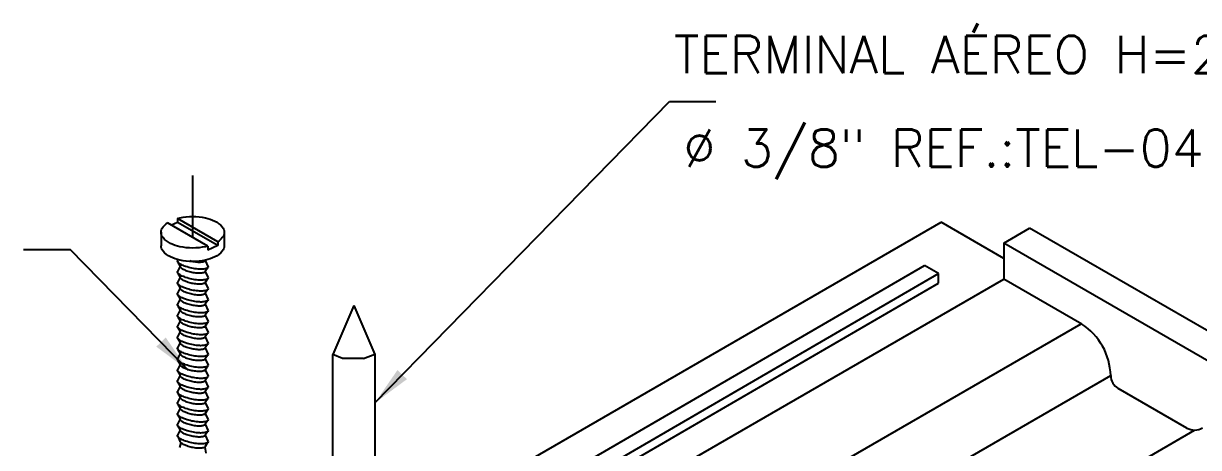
# Model space of a CAD drawing. Header units: millimetres. Extents: x -5651.9 to -5636.8, y -4743.5 to -4733.2.
# Drawn here: x -5646.59 to -5640.28, y -4735.47 to -4733.2 of the extents above; entities that cross this region are included whole.
import ezdxf

# ---------------------------------------------------------------- set-up
doc = ezdxf.new("R2010")
doc.units = ezdxf.units.MM
doc.header["$LTSCALE"] = 10
doc.linetypes.add('DASHDOT', pattern=[1, 0.5, -0.25, 0, -0.25])
doc.layers.add('Termotécnica', color=7, linetype='Continuous')
doc.styles.add('r80', font='romans.shx')

msp = doc.modelspace()

# ---------------------------------------------------------------- linework, layer by layer
at = {"layer": 'Termotécnica', "color": 2}
for p, q in [((-5644.7036, -4735.2343), (-5643.1208, -4733.615)), ((-5643.1208, -4733.615), (-5642.8708, -4733.615)), ((-5645.6002, -4734.3918), (-5645.8171, -4734.2666)), ((-5645.7639, -4734.2639), (-5645.7966, -4734.2784)), ((-5645.547, -4734.3682), (-5645.7639, -4734.243)), ((-5645.7639, -4734.243), (-5645.7639, -4734.2639)), ((-5645.547, -4734.3891), (-5645.7639, -4734.2639)), ((-5644.7039, -4736.0203), (-5641.6609, -4734.2634)), ((-5641.3247, -4734.4575), (-5641.6609, -4734.2634)), ((-5645.8514, -4734.3174), (-5645.8514, -4734.3896)), ((-5645.5127, -4734.3174), (-5645.5127, -4734.3896)), ((-5646.5908, -4734.409), (-5646.3408, -4734.409)), ((-5645.705, -4735.0596), (-5646.3408, -4734.409)), ((-5645.547, -4734.3891), (-5645.6002, -4734.4127)), ((-5645.6002, -4734.3918), (-5645.6002, -4734.4127)), ((-5645.547, -4734.3682), (-5645.547, -4734.3891)), ((-5645.761, -4734.4775), (-5645.7491, -4734.4992)), ((-5645.6144, -4734.4692), (-5645.5994, -4734.5039)), ((-5645.7491, -4734.4992), (-5645.7639, -4734.5276)), ((-5645.761, -4734.5362), (-5645.7491, -4734.5578)), ((-5645.6032, -4734.5094), (-5645.6144, -4734.5278)), ((-5645.6144, -4734.5278), (-5645.5994, -4734.5626)), ((-5644.704, -4736.2097), (-5641.75, -4734.4962)), ((-5644.704, -4736.2965), (-5641.675, -4734.5394)), ((-5641.675, -4734.5394), (-5641.75, -4734.4962)), ((-5641.675, -4734.5906), (-5641.675, -4734.5394)), ((-5645.7491, -4734.5578), (-5645.7639, -4734.5863)), ((-5645.761, -4734.5948), (-5645.7491, -4734.6165)), ((-5645.6032, -4734.568), (-5645.6144, -4734.5864)), ((-5645.6144, -4734.5864), (-5645.5994, -4734.6212)), ((-5644.855, -4736.6069), (-5641.3247, -4734.5687)), ((-5644.704, -4736.3477), (-5641.675, -4734.5906)), ((-5640.906, -4734.8105), (-5641.3247, -4734.5687)), ((-5645.7491, -4734.6165), (-5645.7639, -4734.6449)), ((-5645.7491, -4734.6751), (-5645.7639, -4734.7035)), ((-5645.761, -4734.6534), (-5645.7491, -4734.6751)), ((-5645.6032, -4734.6267), (-5645.6144, -4734.6451)), ((-5645.6144, -4734.6451), (-5645.5994, -4734.6798)), ((-5645.7491, -4734.7337), (-5645.7639, -4734.7622)), ((-5645.761, -4734.7121), (-5645.7491, -4734.7337)), ((-5645.6032, -4734.6853), (-5645.6144, -4734.7037)), ((-5645.6144, -4734.7037), (-5645.5994, -4734.7385)), ((-5644.8167, -4734.7097), (-5644.9291, -4734.974)), ((-5644.8167, -4734.7097), (-5644.7034, -4734.9729)), ((-5645.7491, -4734.7924), (-5645.7639, -4734.8208)), ((-5645.761, -4734.7707), (-5645.7491, -4734.7924)), ((-5645.6032, -4734.7439), (-5645.6144, -4734.7624)), ((-5645.6144, -4734.7624), (-5645.5994, -4734.7971)), ((-5645.6032, -4734.8026), (-5645.6144, -4734.821)), ((-5645.7491, -4734.851), (-5645.7639, -4734.8795)), ((-5645.761, -4734.8293), (-5645.7491, -4734.851)), ((-5645.6144, -4734.821), (-5645.5994, -4734.8558)), ((-5645.6032, -4734.8612), (-5645.6144, -4734.8796)), ((-5644.7041, -4736.9995), (-5640.9093, -4734.8086)), ((-5645.7491, -4734.9097), (-5645.7639, -4734.9381)), ((-5645.761, -4734.888), (-5645.7491, -4734.9097)), ((-5645.6144, -4734.8796), (-5645.5994, -4734.9144)), ((-5645.6032, -4734.9198), (-5645.6144, -4734.9383)), ((-5645.7491, -4734.9683), (-5645.7639, -4734.9967)), ((-5645.761, -4734.9466), (-5645.7491, -4734.9683)), ((-5645.6144, -4734.9383), (-5645.5994, -4734.973)), ((-5645.6032, -4734.9785), (-5645.6144, -4734.9969)), ((-5644.9291, -4736.3738), (-5644.9291, -4734.974)), ((-5644.8764, -4734.9945), (-5644.9291, -4734.974)), ((-5644.7637, -4734.9945), (-5644.7036, -4734.9725)), ((-5644.704, -4734.9727), (-5644.704, -4734.9715)), ((-5644.7034, -4734.9729), (-5644.704, -4736.3763)), ((-5645.7491, -4735.0269), (-5645.7639, -4735.0554)), ((-5645.761, -4735.0053), (-5645.7491, -4735.0269)), ((-5645.6144, -4734.9969), (-5645.5994, -4735.0317)), ((-5645.6032, -4735.0371), (-5645.6144, -4735.0555)), ((-5645.6144, -4735.0555), (-5645.5994, -4735.0903)), ((-5644.7637, -4734.9945), (-5644.8764, -4734.9945)), ((-5645.7491, -4735.0856), (-5645.7639, -4735.114)), ((-5645.761, -4735.0639), (-5645.7491, -4735.0856)), ((-5645.6032, -4735.0958), (-5645.6144, -4735.1142)), ((-5645.6144, -4735.1142), (-5645.5994, -4735.1489)), ((-5644.7041, -4737.3698), (-5640.7506, -4735.0872)), ((-5645.7491, -4735.1442), (-5645.7639, -4735.1726)), ((-5645.761, -4735.1225), (-5645.7491, -4735.1442)), ((-5645.761, -4735.1812), (-5645.7491, -4735.2028)), ((-5645.6032, -4735.1544), (-5645.6144, -4735.1728)), ((-5645.6144, -4735.1728), (-5645.5994, -4735.2076)), ((-5640.341, -4735.3688), (-5640.7096, -4735.156)), ((-5645.7491, -4735.2028), (-5645.7639, -4735.2313)), ((-5645.761, -4735.2398), (-5645.7491, -4735.2615)), ((-5645.6032, -4735.213), (-5645.6144, -4735.2315)), ((-5645.6144, -4735.2315), (-5645.5994, -4735.2662)), ((-5645.7491, -4735.2615), (-5645.7639, -4735.2899)), ((-5645.761, -4735.2984), (-5645.7491, -4735.3201)), ((-5645.6032, -4735.2717), (-5645.6144, -4735.2901)), ((-5645.6144, -4735.2901), (-5645.5994, -4735.3249)), ((-5645.7491, -4735.3201), (-5645.7639, -4735.3486)), ((-5645.761, -4735.3571), (-5645.7491, -4735.3788)), ((-5645.6032, -4735.3303), (-5645.6144, -4735.3487)), ((-5645.6144, -4735.3487), (-5645.5994, -4735.3835)), ((-5645.7491, -4735.3788), (-5645.7639, -4735.4072)), ((-5645.7491, -4735.439), (-5645.759, -4735.4178)), ((-5645.6032, -4735.3889), (-5645.6144, -4735.4074)), ((-5645.6144, -4735.4074), (-5645.5994, -4735.4421)), ((-5644.4934, -4737.8122), (-5640.3003, -4735.3798)), ((-5645.745, -4735.4477), (-5645.7528, -4735.4733)), ((-5645.6167, -4735.4715), (-5645.612, -4735.5032)), ((-5645.6022, -4735.4469), (-5645.6144, -4735.4676))]:
    msp.add_line(p, q, dxfattribs=at)
at = {"layer": 'Termotécnica', "color": 1, "linetype": 'DASHDOT'}
msp.add_line((-5645.6817, -4734.3447), (-5645.6817, -4734.013), dxfattribs=at)
at = {"layer": 'Termotécnica', "color": 3}
for p, q in [((-5641.3247, -4734.3752), (-5641.1864, -4734.2953)), ((-5639.6546, -4735.1797), (-5641.1864, -4734.2953)), ((-5641.3247, -4734.3752), (-5641.3247, -4734.5687)), ((-5639.793, -4735.2595), (-5641.3247, -4734.3752))]:
    msp.add_line(p, q, dxfattribs=at)
at = {"layer": 'Termotécnica', "color": 2}
for points in [[(-5645.7639, -4734.243, -0.016409), (-5645.7505, -4734.2397, -0.051099), (-5645.6821, -4734.2327, -0.051099), (-5645.6136, -4734.2397, -0.064948), (-5645.5623, -4734.2575, -0.104203), (-5645.5231, -4734.2887, -0.174705), (-5645.5127, -4734.3174, -0.174705), (-5645.5231, -4734.3461, -0.06738), (-5645.547, -4734.3682, -0.064948)], [(-5645.8514, -4734.3174, -0.174705), (-5645.8411, -4734.2887, -0.06738), (-5645.8171, -4734.2666, -0.064948)], [(-5645.6002, -4734.3918, -0.016409), (-5645.6136, -4734.395, -0.051099), (-5645.6821, -4734.402, -0.051099), (-5645.7505, -4734.395, -0.064948), (-5645.8018, -4734.3772, -0.104203), (-5645.8411, -4734.3461, -0.174705), (-5645.8514, -4734.3174, -0.174705)], [(-5645.5127, -4734.3896, -0.174705), (-5645.5231, -4734.4183, -0.104203), (-5645.5623, -4734.4494, -0.064948), (-5645.6136, -4734.4672, -0.051099), (-5645.6821, -4734.4742, -0.051099), (-5645.7505, -4734.4672, -0.064948), (-5645.8018, -4734.4494, -0.104203), (-5645.8411, -4734.4183, -0.174705), (-5645.8514, -4734.3896, -0.174705)]]:
    msp.add_lwpolyline(points, format="xyb", dxfattribs=at)
at = {"layer": 'Termotécnica', "color": 1}
for points in [[(-5645.5994, -4734.5039, -0.24548), (-5645.6046, -4734.5102, -0.082009), (-5645.627, -4734.5156, -0.04047), (-5645.6525, -4734.5153, -0.029714), (-5645.6867, -4734.5102, -0.029714), (-5645.7201, -4734.501, -0.04047), (-5645.7434, -4734.4909, -0.082009), (-5645.7617, -4734.4768, -0.24548), (-5645.7639, -4734.469, -0.24548)], [(-5645.6144, -4734.4692, -0.24548), (-5645.6186, -4734.4743, -0.082009), (-5645.637, -4734.4787, -0.04047), (-5645.6578, -4734.4785, -0.029714), (-5645.6859, -4734.4743, -0.013189), (-5645.6981, -4734.4713, -0.04047)], [(-5645.5994, -4734.5626, -0.24548), (-5645.6046, -4734.5688, -0.082009), (-5645.627, -4734.5742, -0.04047), (-5645.6525, -4734.574, -0.029714), (-5645.6867, -4734.5688, -0.029714), (-5645.7201, -4734.5596, -0.04047), (-5645.7434, -4734.5495, -0.082009), (-5645.7617, -4734.5355, -0.24548), (-5645.7639, -4734.5276, -0.24548)], [(-5645.6144, -4734.5278, -0.24548), (-5645.6186, -4734.5329, -0.082009), (-5645.637, -4734.5373, -0.04047), (-5645.6578, -4734.5371, -0.029714), (-5645.6859, -4734.5329, -0.029714), (-5645.7132, -4734.5254, -0.04047), (-5645.7323, -4734.5171, -0.082009), (-5645.7473, -4734.5056, -0.24548), (-5645.7491, -4734.4992, -0.24548)], [(-5645.5994, -4734.6212, -0.24548), (-5645.6046, -4734.6275, -0.082009), (-5645.627, -4734.6329, -0.04047), (-5645.6525, -4734.6326, -0.029714), (-5645.6867, -4734.6275, -0.029714), (-5645.7201, -4734.6183, -0.04047), (-5645.7434, -4734.6082, -0.082009), (-5645.7617, -4734.5941, -0.24548), (-5645.7639, -4734.5863, -0.24548)], [(-5645.6144, -4734.5864, -0.24548), (-5645.6186, -4734.5916, -0.082009), (-5645.637, -4734.596, -0.04047), (-5645.6578, -4734.5958, -0.029714), (-5645.6859, -4734.5916, -0.029714), (-5645.7132, -4734.584, -0.04047), (-5645.7323, -4734.5758, -0.082009), (-5645.7473, -4734.5642, -0.24548), (-5645.7491, -4734.5578, -0.24548)], [(-5645.5994, -4734.6798, -0.24548), (-5645.6046, -4734.6861, -0.082009), (-5645.627, -4734.6915, -0.04047), (-5645.6525, -4734.6913, -0.029714), (-5645.6867, -4734.6861, -0.029714), (-5645.7201, -4734.6769, -0.04047), (-5645.7434, -4734.6668, -0.082009), (-5645.7617, -4734.6527, -0.24548), (-5645.7639, -4734.6449, -0.24548)], [(-5645.6144, -4734.6451, -0.24548), (-5645.6186, -4734.6502, -0.082009), (-5645.637, -4734.6546, -0.04047), (-5645.6578, -4734.6544, -0.029714), (-5645.6859, -4734.6502, -0.029714), (-5645.7132, -4734.6427, -0.04047), (-5645.7323, -4734.6344, -0.082009), (-5645.7473, -4734.6229, -0.24548), (-5645.7491, -4734.6165, -0.24548)], [(-5645.6144, -4734.7037, -0.24548), (-5645.6186, -4734.7089, -0.082009), (-5645.637, -4734.7133, -0.04047), (-5645.6578, -4734.7131, -0.029714), (-5645.6859, -4734.7088, -0.029714), (-5645.7132, -4734.7013, -0.04047), (-5645.7323, -4734.693, -0.082009), (-5645.7473, -4734.6815, -0.24548), (-5645.7491, -4734.6751, -0.24548)], [(-5645.5994, -4734.7385, -0.24548), (-5645.6046, -4734.7448, -0.082009), (-5645.627, -4734.7501, -0.04047), (-5645.6525, -4734.7499, -0.029714), (-5645.6867, -4734.7447, -0.029714), (-5645.7201, -4734.7355, -0.04047), (-5645.7434, -4734.7254, -0.082009), (-5645.7617, -4734.7114, -0.24548), (-5645.7639, -4734.7035, -0.24548)], [(-5645.6144, -4734.7624, -0.24548), (-5645.6186, -4734.7675, -0.082009), (-5645.637, -4734.7719, -0.04047), (-5645.6578, -4734.7717, -0.029714), (-5645.6859, -4734.7675, -0.029714), (-5645.7132, -4734.7599, -0.04047), (-5645.7323, -4734.7517, -0.082009), (-5645.7473, -4734.7402, -0.24548), (-5645.7491, -4734.7337, -0.24548)], [(-5645.5994, -4734.7971, -0.24548), (-5645.6046, -4734.8034, -0.082009), (-5645.627, -4734.8088, -0.04047), (-5645.6525, -4734.8085, -0.029714), (-5645.6867, -4734.8034, -0.029714), (-5645.7201, -4734.7942, -0.04047), (-5645.7434, -4734.7841, -0.082009), (-5645.7617, -4734.77, -0.24548), (-5645.7639, -4734.7622, -0.24548)], [(-5645.6144, -4734.821, -0.24548), (-5645.6186, -4734.8261, -0.082009), (-5645.637, -4734.8305, -0.04047), (-5645.6578, -4734.8303, -0.029714), (-5645.6859, -4734.8261, -0.029714), (-5645.7132, -4734.8186, -0.04047), (-5645.7323, -4734.8103, -0.082009), (-5645.7473, -4734.7988, -0.24548), (-5645.7491, -4734.7924, -0.24548)], [(-5645.5994, -4734.8558, -0.24548), (-5645.6046, -4734.862, -0.082009), (-5645.627, -4734.8674, -0.04047), (-5645.6525, -4734.8672, -0.029714), (-5645.6867, -4734.862, -0.029714), (-5645.7201, -4734.8528, -0.04047), (-5645.7434, -4734.8427, -0.082009), (-5645.7617, -4734.8286, -0.24548), (-5645.7639, -4734.8208, -0.24548)], [(-5645.6144, -4734.8796, -0.24548), (-5645.6186, -4734.8848, -0.082009), (-5645.637, -4734.8892, -0.04047), (-5645.6578, -4734.889, -0.029714), (-5645.6859, -4734.8847, -0.029714), (-5645.7132, -4734.8772, -0.04047), (-5645.7323, -4734.8689, -0.082009), (-5645.7473, -4734.8574, -0.24548), (-5645.7491, -4734.851, -0.24548)], [(-5645.5994, -4734.9144, -0.24548), (-5645.6046, -4734.9207, -0.082009), (-5645.627, -4734.926, -0.04047), (-5645.6525, -4734.9258, -0.029714), (-5645.6867, -4734.9206, -0.029714), (-5645.7201, -4734.9114, -0.04047), (-5645.7434, -4734.9013, -0.082009), (-5645.7617, -4734.8873, -0.24548), (-5645.7639, -4734.8795, -0.24548)], [(-5645.6144, -4734.9383, -0.24548), (-5645.6186, -4734.9434, -0.082009), (-5645.637, -4734.9478, -0.04047), (-5645.6578, -4734.9476, -0.029714), (-5645.6859, -4734.9434, -0.029714), (-5645.7132, -4734.9359, -0.04047), (-5645.7323, -4734.9276, -0.082009), (-5645.7473, -4734.9161, -0.24548), (-5645.7491, -4734.9097, -0.24548)], [(-5645.5994, -4734.973, -0.24548), (-5645.6046, -4734.9793, -0.082009), (-5645.627, -4734.9847, -0.04047), (-5645.6525, -4734.9844, -0.029714), (-5645.6867, -4734.9793, -0.029714), (-5645.7201, -4734.9701, -0.04047), (-5645.7434, -4734.96, -0.082009), (-5645.7617, -4734.9459, -0.24548), (-5645.7639, -4734.9381, -0.24548)], [(-5645.6144, -4734.9969, -0.24548), (-5645.6186, -4735.002, -0.082009), (-5645.637, -4735.0064, -0.04047), (-5645.6578, -4735.0062, -0.029714), (-5645.6859, -4735.002, -0.029714), (-5645.7132, -4734.9945, -0.04047), (-5645.7323, -4734.9862, -0.082009), (-5645.7473, -4734.9747, -0.24548), (-5645.7491, -4734.9683, -0.24548)], [(-5645.5994, -4735.0317, -0.24548), (-5645.6046, -4735.0379, -0.082009), (-5645.627, -4735.0433, -0.04047), (-5645.6525, -4735.0431, -0.029714), (-5645.6867, -4735.0379, -0.029714), (-5645.7201, -4735.0287, -0.04047), (-5645.7434, -4735.0186, -0.082009), (-5645.7617, -4735.0046, -0.24548), (-5645.7639, -4734.9967, -0.24548)], [(-5645.5994, -4735.0903, -0.24548), (-5645.6046, -4735.0966, -0.082009), (-5645.627, -4735.102, -0.04047), (-5645.6525, -4735.1017, -0.029714), (-5645.6867, -4735.0965, -0.029714), (-5645.7201, -4735.0874, -0.04047), (-5645.7434, -4735.0772, -0.082009), (-5645.7617, -4735.0632, -0.24548), (-5645.7639, -4735.0554, -0.24548)], [(-5645.6144, -4735.0555, -0.24548), (-5645.6186, -4735.0607, -0.082009), (-5645.637, -4735.0651, -0.04047), (-5645.6578, -4735.0649, -0.029714), (-5645.6859, -4735.0607, -0.029714), (-5645.7132, -4735.0531, -0.04047), (-5645.7323, -4735.0448, -0.082009), (-5645.7473, -4735.0333, -0.24548), (-5645.7491, -4735.0269, -0.24548)], [(-5645.5994, -4735.1489, -0.24548), (-5645.6046, -4735.1552, -0.082009), (-5645.627, -4735.1606, -0.04047), (-5645.6525, -4735.1604, -0.029714), (-5645.6867, -4735.1552, -0.029714), (-5645.7201, -4735.146, -0.04047), (-5645.7434, -4735.1359, -0.082009), (-5645.7617, -4735.1218, -0.24548), (-5645.7639, -4735.114, -0.24548)], [(-5645.6144, -4735.1142, -0.24548), (-5645.6186, -4735.1193, -0.082009), (-5645.637, -4735.1237, -0.04047), (-5645.6578, -4735.1235, -0.029714), (-5645.6859, -4735.1193, -0.029714), (-5645.7132, -4735.1118, -0.04047), (-5645.7323, -4735.1035, -0.082009), (-5645.7473, -4735.092, -0.24548), (-5645.7491, -4735.0856, -0.24548)], [(-5645.5994, -4735.2076, -0.24548), (-5645.6046, -4735.2138, -0.082009), (-5645.627, -4735.2192, -0.04047), (-5645.6525, -4735.219, -0.029714), (-5645.6867, -4735.2138, -0.029714), (-5645.7201, -4735.2046, -0.04047), (-5645.7434, -4735.1945, -0.082009), (-5645.7617, -4735.1805, -0.24548), (-5645.7639, -4735.1726, -0.24548)], [(-5645.6144, -4735.1728, -0.24548), (-5645.6186, -4735.1779, -0.082009), (-5645.637, -4735.1824, -0.04047), (-5645.6578, -4735.1822, -0.029714), (-5645.6859, -4735.1779, -0.029714), (-5645.7132, -4735.1704, -0.04047), (-5645.7323, -4735.1621, -0.082009), (-5645.7473, -4735.1506, -0.24548), (-5645.7491, -4735.1442, -0.24548)], [(-5645.5994, -4735.2662, -0.24548), (-5645.6046, -4735.2725, -0.082009), (-5645.627, -4735.2779, -0.04047), (-5645.6525, -4735.2776, -0.029714), (-5645.6867, -4735.2725, -0.029714), (-5645.7201, -4735.2633, -0.04047), (-5645.7434, -4735.2532, -0.082009), (-5645.7617, -4735.2391, -0.24548), (-5645.7639, -4735.2313, -0.24548)], [(-5645.6144, -4735.2315, -0.24548), (-5645.6186, -4735.2366, -0.082009), (-5645.637, -4735.241, -0.04047), (-5645.6578, -4735.2408, -0.029714), (-5645.6859, -4735.2366, -0.029714), (-5645.7132, -4735.229, -0.04047), (-5645.7323, -4735.2208, -0.082009), (-5645.7473, -4735.2093, -0.24548), (-5645.7491, -4735.2028, -0.24548)], [(-5645.5994, -4735.3249, -0.24548), (-5645.6046, -4735.3311, -0.082009), (-5645.627, -4735.3365, -0.04047), (-5645.6525, -4735.3363, -0.029714), (-5645.6867, -4735.3311, -0.029714), (-5645.7201, -4735.3219, -0.04047), (-5645.7434, -4735.3118, -0.082009), (-5645.7617, -4735.2977, -0.24548), (-5645.7639, -4735.2899, -0.24548)], [(-5645.6144, -4735.2901, -0.24548), (-5645.6186, -4735.2952, -0.082009), (-5645.637, -4735.2996, -0.04047), (-5645.6578, -4735.2994, -0.029714), (-5645.6859, -4735.2952, -0.029714), (-5645.7132, -4735.2877, -0.04047), (-5645.7323, -4735.2794, -0.082009), (-5645.7473, -4735.2679, -0.24548), (-5645.7491, -4735.2615, -0.24548)], [(-5645.5994, -4735.3835, -0.24548), (-5645.6046, -4735.3898, -0.082009), (-5645.627, -4735.3951, -0.04047), (-5645.6525, -4735.3949, -0.029714), (-5645.6867, -4735.3897, -0.029714), (-5645.7201, -4735.3805, -0.04047), (-5645.7434, -4735.3704, -0.082009), (-5645.7617, -4735.3564, -0.24548), (-5645.7639, -4735.3486, -0.24548)], [(-5645.6144, -4735.3487, -0.24548), (-5645.6186, -4735.3539, -0.082009), (-5645.637, -4735.3583, -0.04047), (-5645.6578, -4735.3581, -0.029714), (-5645.6859, -4735.3538, -0.029714), (-5645.7132, -4735.3463, -0.04047), (-5645.7323, -4735.338, -0.082009), (-5645.7473, -4735.3265, -0.24548), (-5645.7491, -4735.3201, -0.24548)], [(-5645.5994, -4735.4421, -0.24548), (-5645.6046, -4735.4484, -0.082009), (-5645.627, -4735.4538, -0.04047), (-5645.6525, -4735.4535, -0.029714), (-5645.6867, -4735.4484, -0.029714), (-5645.7201, -4735.4392, -0.04047), (-5645.7434, -4735.4291, -0.082009), (-5645.7617, -4735.415, -0.24548), (-5645.7639, -4735.4072, -0.24548)], [(-5645.6144, -4735.4074, -0.24548), (-5645.6186, -4735.4125, -0.082009), (-5645.637, -4735.4169, -0.04047), (-5645.6578, -4735.4167, -0.029714), (-5645.6859, -4735.4125, -0.029714), (-5645.7132, -4735.405, -0.04047), (-5645.7323, -4735.3967, -0.082009), (-5645.7473, -4735.3852, -0.24548), (-5645.7491, -4735.3788, -0.24548)], [(-5645.6144, -4735.4676, -0.24548), (-5645.6186, -4735.4727, -0.082009), (-5645.637, -4735.4771, -0.04047), (-5645.6578, -4735.4769, -0.029714), (-5645.6859, -4735.4727, -0.029714), (-5645.7132, -4735.4652, -0.04047), (-5645.7323, -4735.4569, -0.082009), (-5645.7473, -4735.4454, -0.24548), (-5645.7491, -4735.439, -0.24548)]]:
    msp.add_lwpolyline(points, format="xyb", dxfattribs=at)
at = {"layer": 'Termotécnica', "color": 2}
for centre, radius, start, end in [((-5641.0912, -4735.0965), 0.3408, 1.55883, 57.07672), ((-5640.6686, -4735.085), 0.082, 181.55883, 240), ((-5640.3, -4735.2978), 0.082, 240, 301.41211)]:
    msp.add_arc(centre, radius, start, end, dxfattribs=at)
for points in [[(-5645.8267, -4734.8826), (-5645.8775, -4734.9317), (-5645.705, -4735.0596)], [(-5644.5819, -4735.0574), (-5644.531, -4735.1064), (-5644.7036, -4735.2343)]]:
    msp.add_solid(points, dxfattribs=at)

# ---------------------------------------------------------------- texts
at = {"layer": 'Termotécnica', "color": 2, "style": 'r80'}
for s, p in [('TERMINAL AÉREO H=25cm', (-5643.0963, -4733.4624)), ('%%C 3/8" REF.:TEL-044', (-5643.0454, -4733.9649))]:
    msp.add_text(s, height=0.2, dxfattribs=at).set_placement(p)

doc.saveas('drawing.dxf')
